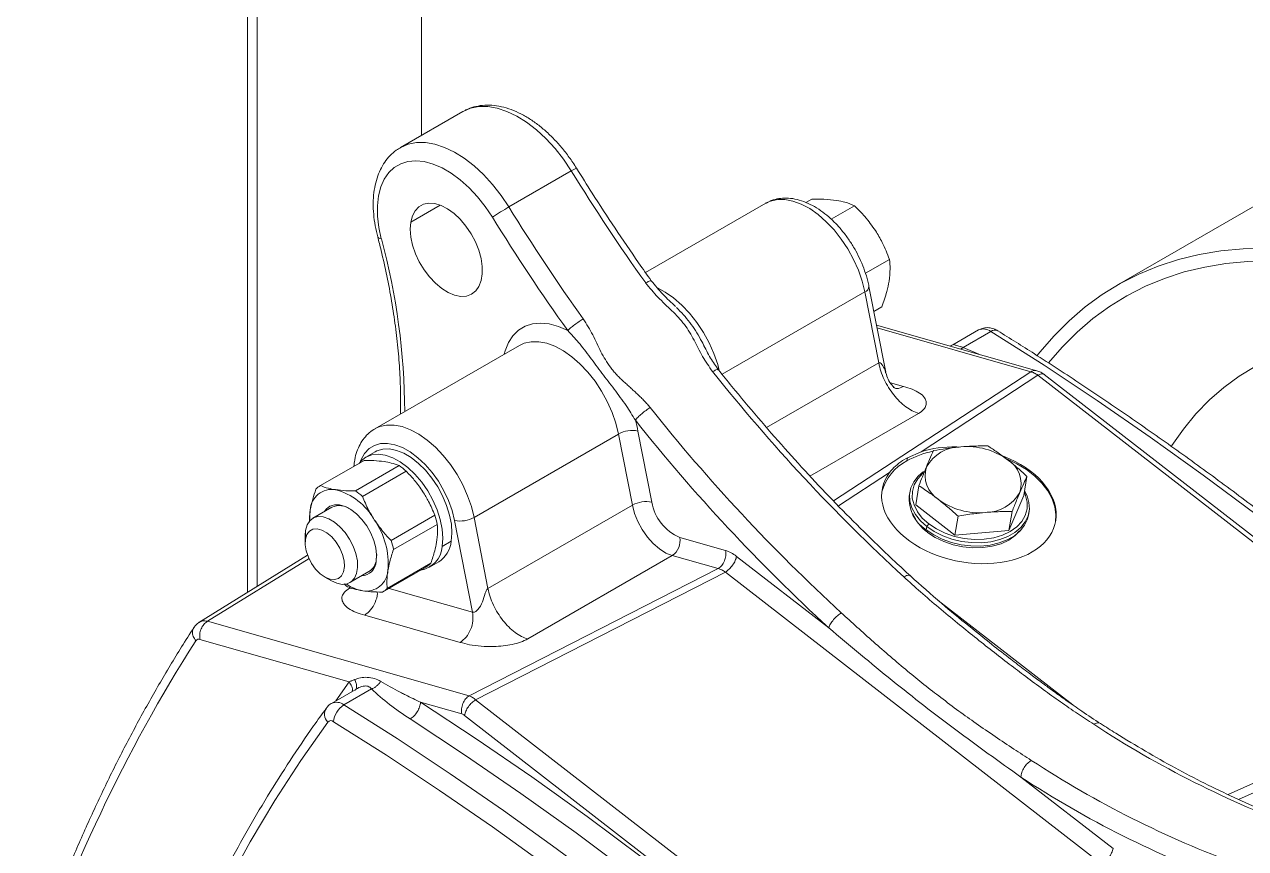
# Model space of a CAD drawing. Header units: millimetres. Extents: x 26816 to 90584, y 11074 to 56542.
# Drawn here: x 49499.7 to 49762.6, y 41009.6 to 41187.1 of the extents above; entities that cross this region are included whole.
import ezdxf

# ---------------------------------------------------------------- set-up
doc = ezdxf.new("R2010")
doc.units = ezdxf.units.MM
doc.layers.add('MAU_XANH', color=5, linetype='Continuous')
doc.layers.add('MAU_XANH_LUC', color=102, linetype='Continuous')

msp = doc.modelspace()

# ---------------------------------------------------------------- linework, layer by layer
at = {"layer": 'MAU_XANH', "linetype": 'Continuous', "lineweight": 0}
for p, q in [((49805.7, 41171.77), (49734.99, 41130.95)), ((49594.08, 41168.35), (49580.65, 41160.59)), ((49617.44, 41155.56), (49604.01, 41147.8)), ((49667.96, 41148.75), (49669.21, 41149.47)), ((49589.2, 41148.19), (49582.86, 41144.53)), ((49659.31, 41148.61), (49633.42, 41133.66)), ((49659.31, 41148.61), (49659.41, 41148.66)), ((49673.38, 41145.17), (49678.41, 41148.07)), ((49680.78, 41133.51), (49685.94, 41136.49)), ((49649.9, 41111.77), (49680.64, 41129.52)), ((49680.64, 41129.52), (49683.63, 41114.21)), ((49685.14, 41112.22), (49681.53, 41130.68)), ((49682.58, 41125.32), (49684.27, 41126.3)), ((49717.7, 41112.53), (49683.16, 41122.37)), ((49683.28, 41121.74), (49716.36, 41112.32)), ((49705.13, 41121.32), (49699.59, 41118.12)), ((49701.82, 41117.56), (49707.76, 41120.99)), ((49606.28, 41117.99), (49575.16, 41100.03)), ((49705.19, 41116.1), (49701.82, 41117.56)), ((49683.63, 41114.21), (49659.5, 41100.28)), ((49716.36, 41112.32), (49673.91, 41084.49)), ((49685.07, 41112.21), (49685.1, 41112.07)), ((49688.97, 41109.15), (49686.15, 41109.95)), ((49692.74, 41095.08), (49717.91, 41111.58)), ((49717.91, 41111.58), (49806.63, 41042.69)), ((49808.07, 41042.78), (49719.28, 41111.73)), ((49668.83, 41089.84), (49692.22, 41103.35)), ((49634.78, 41084.24), (49631.79, 41099.54)), ((49627.61, 41098.9), (49596.5, 41080.94)), ((49627.61, 41098.9), (49630.6, 41083.59)), ((49575.19, 41095.08), (49573.21, 41093.94)), ((49689.81, 41093.81), (49692.74, 41095.08)), ((49563.42, 41087.79), (49572.84, 41093.23)), ((49580.38, 41092.09), (49570.95, 41086.65)), ((49688.77, 41093.17), (49689.81, 41093.81)), ((49689.81, 41093.81), (49689.7, 41093.1)), ((49572.46, 41085.47), (49581.89, 41090.91)), ((49674.94, 41083.41), (49685.98, 41090.65)), ((49715.56, 41089.78), (49714.89, 41085.67)), ((49690.35, 41086.39), (49690.23, 41085.66)), ((49692.26, 41087.77), (49691.59, 41083.66)), ((49691.59, 41083.66), (49700.04, 41077.1)), ((49711.68, 41078.1), (49714.89, 41085.67)), ((49565.88, 41083.12), (49561.78, 41080.76)), ((49588.06, 41081.42), (49578.63, 41075.98)), ((49630.6, 41083.59), (49599.49, 41065.63)), ((49700.71, 41081.21), (49700.04, 41077.1)), ((49712.36, 41082.22), (49711.68, 41078.1)), ((49715.89, 41081.46), (49716.01, 41082.2)), ((49579.16, 41074.01), (49588.59, 41079.45)), ((49592.32, 41080.3), (49596.18, 41060.54)), ((49599.49, 41065.63), (49596.5, 41080.94)), ((49693.86, 41078.25), (49693.98, 41078.99)), ((49693.98, 41078.99), (49694.4, 41079.56)), ((49560.2, 41078.16), (49560.12, 41077.09)), ((49560.12, 41077.09), (49560.12, 41075.46)), ((49560.2, 41078.16), (49560.18, 41076.26)), ((49591.59, 41075.8), (49589.61, 41074.66)), ((49650.66, 41073.82), (49640.79, 41076.63)), ((49700.04, 41077.1), (49711.68, 41078.1)), ((49560.65, 41072.8), (49537.27, 41058.34)), ((49539.08, 41058.57), (49560.99, 41072.13)), ((49575.54, 41072.93), (49575.45, 41071.87)), ((49575.45, 41071.49), (49575.45, 41071.87)), ((49587.22, 41071.11), (49577.8, 41065.67)), ((49586.91, 41070.21), (49588.89, 41071.35)), ((49608.08, 41054.77), (49639.19, 41072.73)), ((49639.19, 41072.73), (49649.06, 41069.92)), ((49672.87, 41057.16), (49653.03, 41072.56)), ((49564.36, 41068.11), (49565.78, 41067.3)), ((49569.78, 41066.9), (49573.88, 41069.27)), ((49576.81, 41064.87), (49586.24, 41070.31)), ((49649.06, 41069.92), (49595.45, 41042.52)), ((49596.84, 41041.69), (49650.62, 41069.17)), ((49650.62, 41069.17), (49731.67, 41006.24)), ((49569.69, 41065.7), (49570.62, 41065.55)), ((49596.18, 41060.54), (49578.19, 41065.67)), ((49725.4, 41040.58), (49696.45, 41063.06)), ((49595.45, 41042.52), (49539.08, 41058.57)), ((49572.95, 41059.9), (49593.51, 41054.04)), ((49537.48, 41054.67), (49569.62, 41045.52)), ((49569.62, 41045.52), (49566.72, 41041.41)), ((49571.38, 41044.1), (49565.83, 41040.9)), ((49568.46, 41040.58), (49574.4, 41044.01)), ((49685.57, 40972.8), (49596.84, 41041.69)), ((49806.63, 41042.69), (49758.87, 41021.25)), ((49584.99, 41041.14), (49593.84, 41038.62)), ((49761.11, 41020.21), (49807.93, 41041.22)), ((49594.44, 41038.3), (49683.16, 40969.41)), ((49734.08, 41009.63), (49714.24, 41025.03))]:
    msp.add_line(p, q, dxfattribs=at)
at = {"layer": 'MAU_XANH', "linetype": 'Continuous', "lineweight": 0, "flags": 128}
for points in [[(49594.08, 41168.35), (49594.16, 41168.39), (49595.77, 41169.08), (49597.55, 41169.43), (49599.46, 41169.43), (49601.48, 41169.08), (49603.57, 41168.39), (49605.7, 41167.37), (49607.83, 41166.04), (49609.94, 41164.42), (49611.99, 41162.52), (49613.94, 41160.39), (49615.77, 41158.06), (49617.44, 41155.56)], [(49604.01, 41147.8), (49602.33, 41150.3), (49600.5, 41152.64), (49598.55, 41154.77), (49596.5, 41156.66), (49594.4, 41158.29), (49592.26, 41159.62), (49590.13, 41160.64), (49588.04, 41161.32), (49586.03, 41161.67), (49584.11, 41161.67), (49582.34, 41161.32), (49580.73, 41160.64), (49580.71, 41160.63)], [(49576.53, 41140.91), (49576, 41143.4), (49575.72, 41145.8), (49575.7, 41148.08), (49575.93, 41150.2), (49576.43, 41152.11), (49577.16, 41153.78), (49578.14, 41155.19), (49579.33, 41156.31), (49580.71, 41157.11), (49582.27, 41157.6), (49583.97, 41157.75), (49585.78, 41157.57), (49587.68, 41157.05), (49589.63, 41156.21), (49591.59, 41155.07), (49593.53, 41153.63), (49595.43, 41151.94), (49597.23, 41150), (49598.92, 41147.87), (49600.46, 41145.58)], [(49659.41, 41148.66), (49660.33, 41149.08), (49661.82, 41149.41), (49663.45, 41149.41), (49665.17, 41149.07), (49666.96, 41148.41), (49668.78, 41147.44), (49670.58, 41146.17), (49672.34, 41144.63), (49674.02, 41142.86), (49675.58, 41140.89), (49676.99, 41138.75), (49678.23, 41136.5), (49679.26, 41134.18), (49680.07, 41131.84), (49680.64, 41129.52)], [(49582.86, 41144.53), (49583.22, 41145.88), (49583.81, 41146.99), (49584.62, 41147.84), (49585.62, 41148.38), (49586.78, 41148.61), (49588.06, 41148.52), (49589.41, 41148.11), (49590.8, 41147.39), (49592.19, 41146.39), (49593.52, 41145.14), (49594.75, 41143.68), (49595.85, 41142.05), (49596.78, 41140.31), (49597.5, 41138.52), (49598, 41136.73), (49598.26, 41135), (49598.28, 41133.38), (49598.04, 41131.93), (49597.56, 41130.69), (49596.86, 41129.71), (49595.95, 41129.01), (49594.86, 41128.62), (49593.64, 41128.55), (49592.32, 41128.8), (49590.94, 41129.37), (49589.55, 41130.23), (49588.18, 41131.36), (49586.9, 41132.73), (49585.73, 41134.28), (49584.71, 41135.97), (49583.88, 41137.74), (49583.26, 41139.54), (49582.88, 41141.31), (49582.75, 41142.99), (49582.86, 41144.53)], [(49576.53, 41140.91), (49576.18, 41140.99), (49575.93, 41141.13), (49575.78, 41141.3), (49575.75, 41141.37)], [(49777.08, 41138.16), (49771.97, 41138.7), (49766.96, 41138.91), (49762.07, 41138.79), (49757.29, 41138.35), (49752.65, 41137.58), (49748.15, 41136.49), (49743.81, 41135.08), (49739.62, 41133.35), (49735.6, 41131.3), (49731.76, 41128.94), (49728.11, 41126.27), (49724.65, 41123.31), (49721.39, 41120.05), (49718.33, 41116.5), (49717.78, 41115.8)], [(49777.83, 41135.43), (49772.81, 41135.96), (49767.9, 41136.17), (49763.09, 41136.06), (49758.4, 41135.62), (49753.84, 41134.87), (49749.42, 41133.8), (49745.15, 41132.41), (49741.04, 41130.71), (49737.09, 41128.69), (49733.32, 41126.38), (49729.73, 41123.76), (49726.33, 41120.85), (49723.13, 41117.64), (49720.17, 41114.21)], [(49649.31, 41112.59), (49648.96, 41113.88), (49648.15, 41116.22), (49647.11, 41118.54), (49645.88, 41120.79), (49644.47, 41122.93), (49642.9, 41124.9), (49641.23, 41126.67), (49639.47, 41128.21), (49637.66, 41129.48), (49636.01, 41130.38)], [(49616.66, 41121.18), (49614.66, 41122.06), (49612.7, 41122.61), (49610.83, 41122.8), (49609.08, 41122.63), (49607.49, 41122.12), (49606.08, 41121.26), (49604.88, 41120.08), (49603.91, 41118.59), (49603.19, 41116.82), (49602.99, 41116.09)], [(49707.76, 41120.99), (49719.23, 41113.72), (49730.69, 41106.14), (49742.11, 41098.25), (49753.51, 41090.05), (49764.87, 41081.56), (49776.19, 41072.77), (49787.46, 41063.7), (49798.67, 41054.34), (49809.81, 41044.7), (49820.88, 41034.79), (49825.61, 41030.46)], [(49606.28, 41117.99), (49607.3, 41118.46), (49608.79, 41118.79), (49610.42, 41118.79), (49612.14, 41118.46), (49613.93, 41117.8), (49615.74, 41116.82), (49617.55, 41115.55), (49619.31, 41114.02), (49620.98, 41112.24), (49622.55, 41110.27), (49623.96, 41108.14), (49625.19, 41105.89), (49626.23, 41103.57), (49627.04, 41101.22), (49627.61, 41098.9)], [(49812.24, 41115.69), (49807.41, 41117.09), (49802.65, 41118.17), (49797.97, 41118.93), (49793.38, 41119.37), (49788.89, 41119.48), (49784.51, 41119.28), (49780.26, 41118.75), (49776.14, 41117.9), (49772.17, 41116.73), (49768.36, 41115.25), (49764.7, 41113.45), (49761.23, 41111.35), (49757.94, 41108.94), (49754.83, 41106.24), (49751.93, 41103.25), (49749.24, 41099.97), (49746.75, 41096.43), (49746.66, 41096.28)], [(49596.5, 41080.94), (49595.93, 41083.26), (49595.12, 41085.61), (49594.08, 41087.93), (49592.85, 41090.18), (49591.43, 41092.31), (49589.87, 41094.28), (49588.19, 41096.06), (49586.44, 41097.59), (49584.63, 41098.86), (49582.81, 41099.83), (49581.03, 41100.5), (49579.3, 41100.83), (49577.68, 41100.83), (49576.19, 41100.5), (49575.21, 41100.06)], [(49571.91, 41092.7), (49572.19, 41093.44), (49572.93, 41094.74), (49573.89, 41095.76), (49575.05, 41096.46), (49576.38, 41096.84), (49577.85, 41096.89), (49579.43, 41096.6), (49581.07, 41095.97), (49582.73, 41095.04), (49584.38, 41093.81), (49585.97, 41092.33), (49587.46, 41090.61), (49588.82, 41088.72), (49590.01, 41086.69), (49591.01, 41084.58), (49591.79, 41082.43), (49592.32, 41080.3)], [(49589.61, 41074.66), (49589.75, 41076.45), (49589.62, 41078.41), (49589.21, 41080.46), (49588.55, 41082.56), (49587.65, 41084.65), (49586.53, 41086.67), (49585.23, 41088.55), (49583.78, 41090.25), (49582.23, 41091.72), (49580.62, 41092.92), (49578.99, 41093.81), (49577.39, 41094.37), (49575.87, 41094.58), (49574.46, 41094.44), (49573.22, 41093.94), (49572.17, 41093.11), (49571.73, 41092.59)], [(49591.59, 41075.8), (49591.73, 41077.55), (49591.61, 41079.46), (49591.23, 41081.46), (49590.6, 41083.52), (49589.74, 41085.56), (49588.67, 41087.54), (49587.43, 41089.41), (49586.04, 41091.1), (49584.54, 41092.59), (49582.97, 41093.82), (49581.38, 41094.76), (49579.8, 41095.39), (49578.29, 41095.7), (49576.88, 41095.66), (49575.6, 41095.29), (49575.19, 41095.08)], [(49721.72, 41079.98), (49721.79, 41081.48), (49721.55, 41083.23), (49720.96, 41084.98), (49720.03, 41086.69), (49718.78, 41088.33), (49717.24, 41089.86), (49715.44, 41091.26), (49713.4, 41092.51), (49711.23, 41093.55)], [(49693.98, 41078.99), (49692.62, 41080.22), (49691.54, 41081.56), (49690.78, 41082.98), (49690.36, 41084.43), (49690.29, 41085.88), (49690.56, 41087.28), (49691.19, 41088.6), (49692.14, 41089.81), (49693.31, 41090.81)], [(49694.4, 41079.56), (49693.02, 41080.81), (49691.95, 41082.18), (49691.23, 41083.63), (49690.87, 41085.1), (49690.88, 41086.56), (49691.27, 41087.97), (49692.03, 41089.27), (49693.12, 41090.44), (49693.26, 41090.55)], [(49715.05, 41086.66), (49715.57, 41085.61), (49715.99, 41084.16), (49716.07, 41082.71), (49715.79, 41081.31), (49715.16, 41079.99), (49714.21, 41078.78), (49712.96, 41077.72), (49711.44, 41076.85), (49709.7, 41076.17), (49707.78, 41075.72), (49705.73, 41075.5), (49703.61, 41075.53), (49701.49, 41075.79), (49699.4, 41076.28), (49697.42, 41076.99), (49695.6, 41077.9), (49693.98, 41078.99)], [(49714.99, 41086.3), (49715.25, 41085.7), (49715.61, 41084.22), (49715.59, 41082.76), (49715.2, 41081.36), (49714.44, 41080.05), (49713.35, 41078.89), (49711.95, 41077.9), (49710.28, 41077.12), (49708.4, 41076.56), (49706.36, 41076.25), (49704.23, 41076.2), (49702.06, 41076.41), (49699.94, 41076.86), (49697.91, 41077.55), (49696.04, 41078.46), (49694.4, 41079.56)], [(49575.45, 41071.49), (49575.53, 41072.87), (49575.35, 41074.39), (49574.93, 41075.99), (49574.26, 41077.58), (49573.4, 41079.11), (49572.37, 41080.5), (49571.21, 41081.7), (49569.99, 41082.65), (49568.75, 41083.31), (49567.54, 41083.65), (49566.43, 41083.66), (49565.46, 41083.34), (49564.66, 41082.7), (49564.32, 41082.22)], [(49565.78, 41067.3), (49566.95, 41066.76), (49568.11, 41066.53), (49569.16, 41066.64), (49570.06, 41067.09), (49570.75, 41067.85), (49571.22, 41068.89), (49571.42, 41070.16), (49571.37, 41071.6), (49571.05, 41073.15), (49570.49, 41074.73), (49569.7, 41076.27), (49568.74, 41077.69), (49567.63, 41078.93), (49566.44, 41079.94), (49565.21, 41080.65), (49564.02, 41081.05), (49562.9, 41081.11), (49561.92, 41080.83), (49561.12, 41080.23), (49560.54, 41079.32), (49560.2, 41078.16), (49560.2, 41078.16)], [(49561.24, 41082.53), (49561.12, 41081.32), (49561.14, 41080.18)], [(49630.6, 41083.59), (49631.07, 41081.82), (49631.79, 41080.03), (49632.72, 41078.31), (49633.84, 41076.72), (49635.09, 41075.32), (49636.44, 41074.16), (49637.82, 41073.28), (49639.19, 41072.73)], [(49715.89, 41081.46), (49715.67, 41080.57), (49715.04, 41079.25), (49714.09, 41078.04), (49712.84, 41076.99), (49711.32, 41076.11), (49709.58, 41075.44), (49707.66, 41074.99), (49705.61, 41074.77), (49703.49, 41074.79), (49701.37, 41075.05), (49699.28, 41075.55), (49697.3, 41076.26), (49695.48, 41077.17), (49693.86, 41078.25)], [(49560.18, 41076.26), (49560.49, 41077.25), (49561.05, 41077.98), (49561.81, 41078.4), (49562.73, 41078.48), (49563.76, 41078.21), (49564.82, 41077.62), (49565.86, 41076.74), (49566.8, 41075.62), (49567.59, 41074.34), (49568.17, 41072.98), (49568.52, 41071.62), (49568.6, 41070.34), (49568.42, 41069.24), (49567.99, 41068.37), (49567.32, 41067.79), (49566.47, 41067.54), (49565.49, 41067.64), (49564.44, 41068.07), (49563.38, 41068.81), (49562.39, 41069.82), (49561.52, 41071.03), (49560.82, 41072.36), (49560.35, 41073.73), (49560.14, 41075.06), (49560.18, 41076.26)], [(49694.11, 41077.73), (49695.76, 41076.64), (49697.62, 41075.73), (49699.64, 41075.04), (49701.77, 41074.58), (49703.92, 41074.38), (49706.05, 41074.43), (49708.09, 41074.74), (49709.97, 41075.29), (49711.63, 41076.07), (49713.03, 41077.06), (49713.96, 41078.02)], [(49692.58, 40944.2), (49681.58, 40954.38), (49670.51, 40964.29), (49659.37, 40973.92), (49648.16, 40983.28), (49636.89, 40992.36), (49625.57, 41001.15), (49614.21, 41009.64), (49602.81, 41017.83), (49591.39, 41025.72), (49579.93, 41033.31), (49568.46, 41040.58)], [(49691.3, 40958.59), (49679.73, 40969.01), (49668.08, 40979.12), (49656.36, 40988.93), (49644.58, 40998.44), (49632.75, 41007.63), (49620.86, 41016.5), (49608.93, 41025.05), (49596.98, 41033.26), (49584.99, 41041.14)], [(49515.47, 40929.52), (49518.62, 40940.65), (49522.05, 40951.52), (49525.76, 40962.13), (49529.73, 40972.48), (49533.98, 40982.55), (49538.5, 40992.34), (49543.28, 41001.85), (49548.32, 41011.06), (49553.62, 41019.97), (49559.18, 41028.58), (49564.99, 41036.88)], [(49566.26, 41036.95), (49577.68, 41029.71), (49589.08, 41022.16), (49600.46, 41014.31), (49611.81, 41006.15), (49623.12, 40997.7), (49634.38, 40988.95), (49645.6, 40979.91), (49656.76, 40970.6), (49667.85, 40961), (49678.87, 40951.14), (49689.82, 40941.01)], [(49582.75, 41037.54), (49594.68, 41029.7), (49606.59, 41021.52), (49618.46, 41013.01), (49630.29, 41004.18), (49642.07, 40995.03), (49653.8, 40985.57), (49665.47, 40975.8), (49677.06, 40965.73), (49688.58, 40955.36)]]:
    msp.add_lwpolyline(points, dxfattribs=at)
at = {"layer": 'MAU_XANH', "linetype": 'Continuous', "lineweight": 0}
for centre, radius, start, end in [((49620.57, 41150.82), 5.68, 110.6148, 123.448), ((49995.86, 41389.38), 444.83, 211.7115, 215.4417), ((49631.93, 41099.41), 55.87, 119.9888, 124.2784), ((49982.42, 41381.62), 444.83, 211.7115, 215.4417), ((49983.25, 41382.1), 449.96, 211.7115, 215.4417), ((49436.5, 41103.01), 145.08, 0.2853, 15.1437), ((49680.21, 41130.77), 1.33, 289.2349, 355.7604), ((49706.17, 41118.92), 2.61, 52.4596, 113.4417), ((49708.63, 41119.83), 1.45, 64.2654, 126.9394), ((49952.18, 41354.48), 388.89, 218.5081, 227.4146), ((49938.74, 41346.72), 388.89, 218.5081, 227.4146), ((49630.57, 41093.56), 6.11, 78.4786, 118.977), ((49939.06, 41346.79), 393.38, 218.5081, 227.4146), ((49603.32, 41093.96), 29.01, 11.0991, 15.8086), ((49699.1, 41076.35), 19.21, 101.4036, 119.2935), ((49701.29, 41087.64), 8.5, 89.7131, 150.2815), ((49702.68, 41081.45), 14.75, 53.8607, 95.2427), ((49571.48, 41079.07), 15.77, 48.6908, 55.6519), ((49694.52, 41083.68), 10.59, 117.0783, 165.0005), ((49699.7, 41089.98), 6.08, 162.1178, 238.6433), ((49708.22, 41088.17), 6.08, 342.1178, 58.6433), ((49565.91, 41082.31), 4.68, 80.662, 177.3072), ((49565.76, 41083.89), 4.55, 121.008, 136.9612), ((49563.13, 41073.73), 13.65, 29.3618, 74.9809), ((49562.05, 41073.63), 15.77, 48.6908, 55.6519), ((49706.62, 41090.51), 8.5, 269.7131, 330.2815), ((49633.56, 41078.25), 6.11, 78.4786, 118.977), ((49644.77, 41085.96), 10.14, 189.7751, 246.8952), ((49698.16, 41084.96), 7.97, 174.9855, 237.3408), ((49705.23, 41096.7), 14.75, 233.8607, 275.2427), ((49567.54, 41079.52), 3.97, 53.9308, 114.7463), ((49569.95, 41075.49), 19.05, 12.0026, 18.1393), ((49699.71, 41085.36), 9.46, 202.2377, 233.7381), ((49561.62, 41070.98), 16.4, 354.9652, 35.1767), ((49593.54, 41086.28), 6.11, 258.4786, 298.977), ((49560.53, 41070.05), 19.05, 12.0026, 18.1393), ((49585.63, 41076.37), 5.98, 303.0063, 354.5837), ((49637.02, 41075.9), 3.84, 304.4376, 10.9372), ((49584.18, 41074.98), 5.44, 278.7383, 356.6678), ((49572.14, 41071.67), 3.31, 273.0141, 356.7752), ((49571.98, 41072.2), 3.49, 303.0003, 354.5897), ((49583.89, 41074.21), 4.55, 301.008, 316.9612), ((49573.29, 41069.76), 4.68, 260.662, 357.3072), ((49577.81, 41078.53), 15.14, 231.7552, 235.7251), ((49574.22, 41074.24), 9.25, 235.7293, 259.4554), ((49574.47, 41068.77), 4.55, 301.008, 316.9612), ((49823.26, 40872.02), 339.77, 147.5383, 161.8417), ((49566.73, 41038.57), 2.42, 147.2064, 224.2077), ((49566.89, 41038.68), 2.46, 50.414, 115.5), ((49571.01, 41036.55), 4.76, 122.3416, 175.2088), ((49565.66, 41036.27), 0.905, 48.4538, 137.6181), ((49851.14, 41221.8), 221.52, 236.8236, 249.7941), ((49837.7, 41214.04), 221.52, 236.8236, 249.7941), ((49836.86, 41212.58), 224.08, 236.8236, 249.7941)]:
    msp.add_arc(centre, radius, start, end, dxfattribs=at)
for centre, major_axis, ratio, start_param, end_param in [((49703.06, 41083.56), (18.66, -3.59), 0.64657, 2.832795, 7.570994), ((49703.06, 41083.56), (18.66, -3.59), 0.64657, 1.834732, 2.275254), ((49652.05, 41066.69), (-4.02, 6.92), 0.578386, 5.322447, 5.742692), ((49594.19, 41036.84), (-1.01, 1.73), 0.578386, 5.322447, 5.742692)]:
    msp.add_ellipse(centre, major_axis=major_axis, ratio=ratio, start_param=start_param, end_param=end_param, dxfattribs=at)
for points, knots in [([(49618.57, 41156.14), (49618.31, 41156.55), (49617.56, 41157.73), (49616.2, 41159.6), (49614.47, 41161.67), (49612.62, 41163.55), (49610.68, 41165.23), (49608.67, 41166.69), (49606.6, 41167.89), (49604.5, 41168.82), (49602.39, 41169.45), (49600.32, 41169.75), (49598.32, 41169.74), (49596.45, 41169.38), (49595.05, 41168.91), (49594.35, 41168.47), (49594.16, 41168.35)], [0, 0, 0, 0, 0.041407, 0.119191, 0.197134, 0.275295, 0.353756, 0.43258, 0.511781, 0.591268, 0.670618, 0.749175, 0.826149, 0.900972, 0.973657, 1, 1, 1, 1]), ([(49580.74, 41160.6), (49580.41, 41160.42), (49579.56, 41159.94), (49578.39, 41158.88), (49577.23, 41157.48), (49576.29, 41155.85), (49575.57, 41154.02), (49575.07, 41151.99), (49574.8, 41149.8), (49574.77, 41147.46), (49574.99, 41145.01), (49575.35, 41142.97), (49575.66, 41141.75), (49575.75, 41141.37)], [0, 0, 0, 0, 0.060295, 0.153821, 0.247587, 0.34286, 0.440458, 0.540557, 0.642711, 0.746133, 0.850075, 0.953948, 1, 1, 1, 1]), ([(49634.66, 41131.9), (49633.75, 41133.18), (49631.11, 41136.92), (49626.85, 41143.19), (49622.4, 41150), (49619.69, 41154.35), (49618.57, 41156.14)], [0, 0, 0, 0, 0.163041, 0.473198, 0.783374, 1, 1, 1, 1]), ([(49681.53, 41130.68), (49681.45, 41131.07), (49681.21, 41132.19), (49680.64, 41134.06), (49679.77, 41136.25), (49678.71, 41138.38), (49677.47, 41140.42), (49676.07, 41142.34), (49674.54, 41144.11), (49672.9, 41145.68), (49671.16, 41147.05), (49669.35, 41148.17), (49667.48, 41149.02), (49665.6, 41149.56), (49663.81, 41149.76), (49662.1, 41149.64), (49660.64, 41149.29), (49659.8, 41148.84), (49659.46, 41148.65)], [0, 0, 0, 0, 0.035661, 0.102062, 0.168233, 0.234256, 0.300244, 0.366316, 0.432574, 0.499157, 0.56619, 0.633746, 0.701753, 0.769632, 0.836391, 0.89437, 0.956464, 1, 1, 1, 1]), ([(49674.57, 41149.21), (49673.69, 41149.31), (49672.05, 41149.5), (49670.11, 41149.48), (49669.21, 41149.47)], [0, 0, 0, 0, 0.535251, 1, 1, 1, 1]), ([(49678.41, 41148.07), (49677.78, 41148.35), (49676.69, 41148.82), (49675.19, 41149.1), (49674.57, 41149.21)], [0, 0, 0, 0, 0.581952, 1, 1, 1, 1]), ([(49682.93, 41142.72), (49682.2, 41143.74), (49680.84, 41145.66), (49679.18, 41147.31), (49678.41, 41148.07)], [0, 0, 0, 0, 0.5352511, 1, 1, 1, 1]), ([(49685.94, 41136.49), (49685.46, 41137.74), (49684.65, 41139.88), (49683.44, 41141.88), (49682.93, 41142.72)], [0, 0, 0, 0, 0.581952, 1, 1, 1, 1]), ([(49575.75, 41141.37), (49576, 41140.4), (49576.72, 41137.57), (49577.76, 41132.93), (49578.79, 41127.48), (49579.6, 41122.1), (49580.2, 41116.81), (49580.56, 41111.64), (49580.72, 41107.08), (49580.67, 41104.32), (49580.64, 41103.19)], [0, 0, 0, 0, 0.07287, 0.211599, 0.35029, 0.48893, 0.627518, 0.766054, 0.904541, 1, 1, 1, 1]), ([(49685.86, 41131.83), (49685.97, 41132.73), (49686.17, 41134.41), (49686.01, 41135.83), (49685.94, 41136.49)], [0, 0, 0, 0, 0.535251, 1, 1, 1, 1]), ([(49634.62, 41131.87), (49634.62, 41131.89), (49634.61, 41131.98), (49634.22, 41131.85), (49633.71, 41131.57), (49633.45, 41131.44)], [0, 0, 0, 0, 0.172589, 0.586295, 1, 1, 1, 1]), ([(49633.45, 41131.44), (49634.31, 41130.39), (49636.04, 41128.26), (49639.1, 41125.54), (49641.92, 41122.56), (49643.95, 41119.12), (49645.58, 41115.61), (49647.11, 41113.42), (49647.86, 41112.34)], [0, 0, 0, 0, 0.165289, 0.335276, 0.499821, 0.66431, 0.834658, 1, 1, 1, 1]), ([(49639.9, 41126.37), (49638.98, 41127.22), (49637.11, 41128.95), (49635.48, 41130.9), (49634.66, 41131.9)], [0, 0, 0, 0, 0.4922228, 1, 1, 1, 1]), ([(49684.27, 41126.3), (49684.68, 41127.41), (49685.37, 41129.33), (49685.72, 41131.09), (49685.86, 41131.83)], [0, 0, 0, 0, 0.581952, 1, 1, 1, 1]), ([(49646.16, 41117.57), (49645.87, 41118.15), (49644.95, 41120.03), (49643.06, 41123.03), (49641.09, 41125.12), (49640.1, 41126.17)], [0, 0, 0, 0, 0.180112, 0.59005, 1, 1, 1, 1]), ([(49634.42, 41104.59), (49634.22, 41104.83), (49633.82, 41105.32), (49633.16, 41106.04), (49632.48, 41106.73), (49631.79, 41107.4), (49631.08, 41108.05), (49630.34, 41108.73), (49629.56, 41109.43), (49628.77, 41110.15), (49627.98, 41110.89), (49627.23, 41111.65), (49626.52, 41112.45), (49625.25, 41114.03), (49623.73, 41116.66), (49622.16, 41120.25), (49620.73, 41122.55), (49620.02, 41123.68)], [0, 0, 0, 0, 0.0393743, 0.0793072, 0.1197783, 0.1585745, 0.1975523, 0.2379469, 0.2812066, 0.3253652, 0.368921, 0.4134382, 0.4559657, 0.500034, 0.664285, 0.8347476, 1, 1, 1, 1]), ([(49616.66, 41121.18), (49617.46, 41120.34), (49619.17, 41118.53), (49621.48, 41115.43), (49624.01, 41112.02), (49626.68, 41108.55), (49629.2, 41105.23), (49630.59, 41102.93), (49631.23, 41101.86)], [0, 0, 0, 0, 0.150164, 0.324331, 0.500252, 0.676034, 0.8501, 1, 1, 1, 1]), ([(49709.27, 41121.14), (49708.98, 41121.29), (49708.37, 41121.62), (49707.32, 41121.84), (49706.19, 41121.8), (49705.5, 41121.48), (49705.14, 41121.32)], [0, 0, 0, 0, 0.216147, 0.460154, 0.725117, 1, 1, 1, 1]), ([(49827.53, 41030.21), (49824.45, 41033.04), (49818.09, 41038.88), (49808.37, 41047.46), (49798.39, 41056.03), (49788.37, 41064.37), (49778.29, 41072.49), (49768.18, 41080.37), (49758.03, 41088.03), (49747.84, 41095.44), (49737.63, 41102.61), (49727.39, 41109.54), (49717.94, 41115.72), (49711.89, 41119.5), (49709.26, 41121.14)], [0, 0, 0, 0, 0.080162, 0.165581, 0.251002, 0.336426, 0.421851, 0.507279, 0.59271, 0.678142, 0.763577, 0.849014, 0.934454, 1, 1, 1, 1]), ([(49649.13, 41112.71), (49648.54, 41113.55), (49647.31, 41115.3), (49646.33, 41117.27), (49645.82, 41118.3)], [0, 0, 0, 0, 0.475639, 1, 1, 1, 1]), ([(49699.59, 41118.12), (49699.44, 41118.05), (49699.15, 41117.92), (49699.14, 41117.88), (49699.14, 41117.86)], [0, 0, 0, 0, 0.521017, 1, 1, 1, 1]), ([(49701.82, 41117.56), (49701.6, 41117.62), (49701.18, 41117.74), (49700.65, 41117.89), (49700.22, 41118.02), (49699.82, 41118.13), (49699.65, 41118.21), (49699.6, 41118.12), (49699.6, 41118.12)], [0, 0, 0, 0, 0.171224, 0.325644, 0.479416, 0.651047, 0.988818, 1, 1, 1, 1]), ([(49701.82, 41117.56), (49701.7, 41117.46), (49701.51, 41117.29), (49701.34, 41117.23), (49701.28, 41117.21)], [0, 0, 0, 0, 0.636466, 1, 1, 1, 1]), ([(49649.09, 41112.68), (49649.08, 41112.72), (49649.05, 41112.83), (49648.63, 41112.74), (49648.12, 41112.48), (49647.86, 41112.34)], [0, 0, 0, 0, 0.163247, 0.581623, 1, 1, 1, 1]), ([(49690.45, 41068.35), (49689.37, 41069.34), (49686.26, 41072.21), (49681.14, 41077.13), (49675.14, 41083.15), (49669.21, 41089.38), (49663.38, 41095.79), (49657.63, 41102.38), (49652.9, 41108.04), (49650.09, 41111.53), (49649.13, 41112.72)], [0, 0, 0, 0, 0.074638, 0.216603, 0.358584, 0.500578, 0.642584, 0.784601, 0.926629, 1, 1, 1, 1]), ([(49683.63, 41114.21), (49683.66, 41114.22), (49683.72, 41114.25), (49683.83, 41114.26), (49684.05, 41114.18), (49684.48, 41113.68), (49684.95, 41112.87), (49685.03, 41112.4), (49685.07, 41112.21)], [0, 0, 0, 0, 0.024607, 0.050781, 0.112053, 0.270161, 0.711303, 1, 1, 1, 1]), ([(49717.68, 41112.48), (49717.53, 41112.53), (49717.11, 41112.67), (49716.65, 41112.46), (49716.36, 41112.32)], [0, 0, 0, 0, 0.370619, 1, 1, 1, 1]), ([(49719.31, 41111.7), (49719.05, 41111.88), (49718.54, 41112.24), (49717.98, 41112.44), (49717.7, 41112.53)], [0, 0, 0, 0, 0.487313, 1, 1, 1, 1]), ([(49687.05, 41108.77), (49687.06, 41108.77), (49687.09, 41108.8), (49686.86, 41109.02), (49686.35, 41109.59), (49685.62, 41110.59), (49685.31, 41111.62), (49685.16, 41112.1)], [0, 0, 0, 0, 0.094079, 0.251335, 0.406898, 0.721748, 1, 1, 1, 1]), ([(49719.3, 41111.68), (49719.28, 41111.7), (49719.16, 41111.88), (49718.68, 41111.9), (49718.17, 41111.69), (49717.91, 41111.58)], [0, 0, 0, 0, 0.065758, 0.532879, 1, 1, 1, 1]), ([(49686.76, 41108.89), (49687.02, 41108.8), (49687.72, 41108.57), (49688.49, 41108.92), (49688.97, 41109.15)], [0, 0, 0, 0, 0.3741188, 1, 1, 1, 1]), ([(49692.22, 41103.35), (49692.63, 41103.62), (49693.43, 41104.17), (49693.89, 41105.05), (49693.91, 41105.91), (49693.49, 41106.83), (49692.51, 41107.76), (49690.93, 41108.57), (49689.61, 41108.96), (49688.97, 41109.15)], [0, 0, 0, 0, 0.114031, 0.225856, 0.344293, 0.471189, 0.649964, 0.830424, 1, 1, 1, 1]), ([(49575.24, 41100.04), (49575.13, 41099.99), (49574.54, 41099.71), (49573.63, 41098.93), (49572.56, 41097.74), (49571.72, 41096.32), (49571.1, 41094.7), (49570.73, 41093.24), (49570.67, 41092.28), (49570.65, 41091.97)], [0, 0, 0, 0, 0.039412, 0.20938, 0.378595, 0.550194, 0.726847, 0.909684, 1, 1, 1, 1]), ([(49695.46, 41095.34), (49695.17, 41094.71), (49694.66, 41093.62), (49694.13, 41092.38), (49693.91, 41091.85)], [0, 0, 0, 0, 0.576931, 1, 1, 1, 1]), ([(49701.33, 41096.14), (49700.28, 41096.03), (49698.32, 41095.83), (49696.36, 41095.49), (49695.46, 41095.34)], [0, 0, 0, 0, 0.540768, 1, 1, 1, 1]), ([(49707.11, 41096.34), (49706.01, 41096.34), (49704.1, 41096.34), (49702.16, 41096.2), (49701.33, 41096.14)], [0, 0, 0, 0, 0.576931, 1, 1, 1, 1]), ([(49711.38, 41093.36), (49710.62, 41093.94), (49709.2, 41095), (49707.77, 41095.92), (49707.11, 41096.34)], [0, 0, 0, 0, 0.540768, 1, 1, 1, 1]), ([(49577.13, 41092.96), (49576.41, 41093.05), (49575.08, 41093.21), (49573.55, 41093.23), (49572.84, 41093.23)], [0, 0, 0, 0, 0.543858, 1, 1, 1, 1]), ([(49580.38, 41092.09), (49579.83, 41092.29), (49578.88, 41092.65), (49577.65, 41092.87), (49577.13, 41092.96)], [0, 0, 0, 0, 0.574193, 1, 1, 1, 1]), ([(49693.91, 41091.85), (49693.62, 41091.15), (49693.08, 41089.85), (49692.52, 41088.43), (49692.26, 41087.77)], [0, 0, 0, 0, 0.540768, 1, 1, 1, 1]), ([(49715.56, 41089.78), (49714.76, 41090.51), (49713.39, 41091.76), (49711.98, 41092.89), (49711.38, 41093.36)], [0, 0, 0, 0, 0.576931, 1, 1, 1, 1]), ([(49585.49, 41086.47), (49584.9, 41087.32), (49583.8, 41088.89), (49582.49, 41090.28), (49581.89, 41090.91)], [0, 0, 0, 0, 0.5438579, 1, 1, 1, 1]), ([(49714.01, 41086.3), (49714.29, 41086.96), (49714.82, 41088.2), (49715.33, 41089.28), (49715.56, 41089.78)], [0, 0, 0, 0, 0.540768, 1, 1, 1, 1]), ([(49561.24, 41082.53), (49561.39, 41083.31), (49561.68, 41084.75), (49562.2, 41086.29), (49562.44, 41087)], [0, 0, 0, 0, 0.543858, 1, 1, 1, 1]), ([(49563.42, 41087.79), (49563.97, 41087.59), (49564.92, 41087.23), (49566.14, 41087.01), (49566.67, 41086.92)], [0, 0, 0, 0, 0.574193, 1, 1, 1, 1]), ([(49566.67, 41086.92), (49567.39, 41086.83), (49568.71, 41086.67), (49570.25, 41086.65), (49570.95, 41086.65)], [0, 0, 0, 0, 0.543858, 1, 1, 1, 1]), ([(49588.06, 41081.42), (49587.64, 41082.42), (49586.91, 41084.15), (49585.92, 41085.78), (49585.49, 41086.47)], [0, 0, 0, 0, 0.574193, 1, 1, 1, 1]), ([(49692.26, 41087.77), (49693.09, 41087.24), (49694.52, 41086.31), (49695.93, 41085.24), (49696.53, 41084.79)], [0, 0, 0, 0, 0.576931, 1, 1, 1, 1]), ([(49712.36, 41082.22), (49712.68, 41083.04), (49713.24, 41084.46), (49713.78, 41085.75), (49714.01, 41086.3)], [0, 0, 0, 0, 0.576931, 1, 1, 1, 1]), ([(49572.46, 41085.47), (49572.88, 41084.48), (49573.61, 41082.74), (49574.6, 41081.12), (49575.03, 41080.43)], [0, 0, 0, 0, 0.574193, 1, 1, 1, 1]), ([(49696.53, 41084.79), (49697.29, 41084.18), (49698.7, 41083.05), (49700.08, 41081.79), (49700.71, 41081.21)], [0, 0, 0, 0, 0.540768, 1, 1, 1, 1]), ([(49561.05, 41079.95), (49561.04, 41080.23), (49561.01, 41081.02), (49561.15, 41081.93), (49561.24, 41082.53)], [0, 0, 0, 0, 0.346065, 1, 1, 1, 1]), ([(49700.71, 41081.21), (49701.84, 41081.4), (49703.8, 41081.74), (49705.76, 41081.93), (49706.58, 41082.01)], [0, 0, 0, 0, 0.576931, 1, 1, 1, 1]), ([(49706.58, 41082.01), (49707.63, 41082.09), (49709.57, 41082.22), (49711.48, 41082.22), (49712.36, 41082.22)], [0, 0, 0, 0, 0.540768, 1, 1, 1, 1]), ([(49575.03, 41080.43), (49575.62, 41079.57), (49576.72, 41078), (49578.03, 41076.62), (49578.63, 41075.98)], [0, 0, 0, 0, 0.543858, 1, 1, 1, 1]), ([(49588.42, 41075.58), (49588.52, 41076.33), (49588.69, 41077.71), (49588.62, 41078.91), (49588.59, 41079.45)], [0, 0, 0, 0, 0.543858, 1, 1, 1, 1]), ([(49579.16, 41074.01), (49578.86, 41073.13), (49578.35, 41071.58), (49578.08, 41070.15), (49577.96, 41069.54)], [0, 0, 0, 0, 0.5741931, 1, 1, 1, 1]), ([(49587.22, 41071.11), (49587.52, 41071.99), (49588.03, 41073.54), (49588.31, 41074.97), (49588.42, 41075.58)], [0, 0, 0, 0, 0.574193, 1, 1, 1, 1]), ([(49577.96, 41069.54), (49577.86, 41068.79), (49577.69, 41067.42), (49577.76, 41066.21), (49577.8, 41065.67)], [0, 0, 0, 0, 0.543858, 1, 1, 1, 1]), ([(49649.06, 41069.92), (49649.32, 41069.84), (49649.84, 41069.69), (49650.36, 41069.34), (49650.62, 41069.17)], [0, 0, 0, 0, 0.500197, 1, 1, 1, 1]), ([(49690.41, 41068.32), (49690.39, 41068.36), (49690.29, 41068.53), (49689.81, 41068.52), (49689.28, 41068.27), (49689.02, 41068.15)], [0, 0, 0, 0, 0.113162, 0.556581, 1, 1, 1, 1]), ([(49689.02, 41068.15), (49690.22, 41067.06), (49692.71, 41064.81), (49696.58, 41061.5), (49700.46, 41058.28), (49704.31, 41055.17), (49708.03, 41052.23), (49711.7, 41049.38), (49715.36, 41046.61), (49719.03, 41043.9), (49722.74, 41041.23), (49726.35, 41038.72), (49728.76, 41037.15), (49729.92, 41036.39)], [0, 0, 0, 0, 0.089838, 0.186425, 0.284268, 0.373531, 0.467072, 0.556018, 0.642782, 0.73502, 0.825869, 0.915698, 1, 1, 1, 1]), ([(49731.41, 41036.54), (49730.07, 41037.42), (49727.59, 41039.04), (49724.24, 41041.38), (49721.55, 41043.3), (49719.51, 41044.79), (49717.99, 41045.92), (49716.61, 41046.95), (49714.66, 41048.42), (49711.74, 41050.65), (49707.7, 41053.81), (49702.71, 41057.8), (49696.81, 41062.67), (49692.66, 41066.37), (49690.44, 41068.35)], [0, 0, 0, 0, 0.097535, 0.179379, 0.245372, 0.295405, 0.329417, 0.357327, 0.396678, 0.471556, 0.569497, 0.690405, 0.834054, 1, 1, 1, 1]), ([(49569.69, 41065.7), (49569.29, 41065.43), (49568.5, 41064.88), (49568.02, 41064), (49568.01, 41063.14), (49568.45, 41062.22), (49569.41, 41061.29), (49570.99, 41060.48), (49572.31, 41060.09), (49572.95, 41059.9)], [0, 0, 0, 0, 0.11377, 0.225918, 0.344125, 0.471088, 0.649927, 0.83046, 1, 1, 1, 1]), ([(49572.53, 41065.14), (49571.87, 41065.27), (49570.65, 41065.49), (49569.71, 41065.85), (49569.28, 41066.02)], [0, 0, 0, 0, 0.543858, 1, 1, 1, 1]), ([(49596.18, 41060.54), (49596.27, 41060.53), (49596.45, 41060.5), (49596.85, 41060.65), (49597.58, 41061.27), (49598.34, 41062.71), (49598.78, 41064.2), (49599.12, 41065.15), (49599.31, 41065.47), (49599.41, 41065.58), (49599.46, 41065.62), (49599.49, 41065.63)], [0, 0, 0, 0, 0.05245, 0.1109033, 0.2443368, 0.5451483, 0.8285061, 0.9314881, 0.9692067, 0.9851626, 1, 1, 1, 1]), ([(49576.81, 41064.87), (49575.93, 41064.88), (49574.4, 41064.9), (49573.09, 41065.07), (49572.53, 41065.14)], [0, 0, 0, 0, 0.574193, 1, 1, 1, 1]), ([(49575.67, 41064.91), (49575.67, 41064.79), (49575.72, 41064.04), (49575.24, 41062.6), (49574.31, 41060.9), (49573.4, 41060.23), (49572.95, 41059.9)], [0, 0, 0, 0, 0.062552, 0.375035, 0.687517, 1, 1, 1, 1]), ([(49716.48, 41028.63), (49715.24, 41029.44), (49712.65, 41031.11), (49708.67, 41033.76), (49704.72, 41036.49), (49700.82, 41039.28), (49697.07, 41042.08), (49693.4, 41044.95), (49689.78, 41047.9), (49686.16, 41050.94), (49682.53, 41054.11), (49679.02, 41057.26), (49676.7, 41059.37), (49675.58, 41060.39)], [0, 0, 0, 0, 0.089838, 0.186425, 0.284268, 0.373531, 0.467072, 0.556019, 0.642782, 0.73502, 0.825869, 0.915698, 1, 1, 1, 1]), ([(49537.31, 41058.35), (49537.08, 41058.19), (49536.64, 41057.88), (49536.32, 41057.43), (49536.16, 41057.21)], [0, 0, 0, 0, 0.5044, 1, 1, 1, 1]), ([(49537.31, 41058.34), (49537.27, 41058.32), (49537.21, 41058.3), (49537.16, 41058.24), (49537.15, 41058.23)], [0, 0, 0, 0, 0.7003, 1, 1, 1, 1]), ([(49539.08, 41058.57), (49538.84, 41058.62), (49538.36, 41058.7), (49537.76, 41058.61), (49537.45, 41058.42), (49537.31, 41058.34)], [0, 0, 0, 0, 0.35905, 0.71938, 1, 1, 1, 1]), ([(49536.18, 41057.24), (49535.29, 41055.85), (49532.73, 41051.82), (49528.63, 41044.98), (49523.96, 41036.65), (49519.5, 41028.09), (49515.24, 41019.3), (49511.19, 41010.29), (49507.34, 41001.07), (49503.77, 40991.8), (49501.26, 40984.76), (49499.96, 40980.88), (49499.69, 40980.08)], [0, 0, 0, 0, 0.060522, 0.175118, 0.289733, 0.404375, 0.519041, 0.633731, 0.748442, 0.863173, 0.971905, 1, 1, 1, 1]), ([(49536.58, 41054.39), (49536.37, 41054.69), (49535.95, 41055.3), (49535.84, 41056.29), (49535.94, 41056.98), (49536.18, 41057.21), (49536.21, 41057.24)], [0, 0, 0, 0, 0.321191, 0.642381, 0.963572, 1, 1, 1, 1]), ([(49536.58, 41054.39), (49536.71, 41054.52), (49536.94, 41054.76), (49537.31, 41054.7), (49537.48, 41054.67)], [0, 0, 0, 0, 0.559326, 1, 1, 1, 1]), ([(49593.51, 41054.04), (49594.17, 41053.86), (49595.53, 41053.49), (49597.95, 41053.16), (49600.43, 41053.11), (49602.72, 41053.26), (49604.69, 41053.55), (49606.58, 41054.04), (49607.58, 41054.52), (49608.08, 41054.77)], [0, 0, 0, 0, 0.169529, 0.350043, 0.528872, 0.655837, 0.774058, 0.886224, 1, 1, 1, 1]), ([(49672.87, 41057.16), (49677.41, 41053.34), (49686.46, 41045.75), (49700.27, 41035.03), (49709.57, 41028.38), (49714.24, 41025.03)], [0, 0, 0, 0, 0.334448, 0.665354, 1, 1, 1, 1]), ([(49570.79, 41046.04), (49570.59, 41045.95), (49570.3, 41045.82), (49569.91, 41045.65), (49569.73, 41045.57), (49569.62, 41045.52)], [0, 0, 0, 0, 0.498694, 0.686059, 1, 1, 1, 1]), ([(49570.25, 41043.42), (49570.26, 41043.46), (49570.38, 41043.79), (49570.21, 41044.57), (49569.81, 41045.2), (49569.62, 41045.52)], [0, 0, 0, 0, 0.062576, 0.531288, 1, 1, 1, 1]), ([(49576.44, 41045.63), (49575.99, 41045.86), (49575.08, 41046.33), (49573.55, 41046.55), (49572.06, 41046.48), (49571.2, 41046.18), (49570.79, 41046.04)], [0, 0, 0, 0, 0.2647147, 0.5299883, 0.7776864, 1, 1, 1, 1]), ([(49570.79, 41046.04), (49570.93, 41045.76), (49571.19, 41045.2), (49571.22, 41044.42), (49571.1, 41043.92), (49570.9, 41043.76), (49570.87, 41043.74)], [0, 0, 0, 0, 0.318178, 0.636355, 0.954356, 1, 1, 1, 1]), ([(49571.38, 41044.1), (49571.4, 41044.11), (49571.74, 41044.37), (49572.41, 41044.57), (49573.17, 41044.67), (49573.67, 41044.59), (49574.09, 41044.37), (49574.3, 41044.13), (49574.4, 41044.01)], [0, 0, 0, 0, 0.015004, 0.355438, 0.523525, 0.675833, 0.829609, 1, 1, 1, 1]), ([(49574.4, 41044.01), (49574.6, 41044.09), (49574.98, 41044.24), (49575.54, 41044.63), (49576.04, 41045.09), (49576.31, 41045.45), (49576.44, 41045.63)], [0, 0, 0, 0, 0.250054, 0.500017, 0.750008, 1, 1, 1, 1]), ([(49584.99, 41041.14), (49583.9, 41041.66), (49582.53, 41042.33), (49581.09, 41043.06), (49580.69, 41043.27), (49579.15, 41044.07), (49577.79, 41044.85), (49576.44, 41045.63)], [0, 0, 0, 0, 0.363469, 0.4608284, 0.4969297, 0.5019313, 1, 1, 1, 1]), ([(49574.4, 41044.01), (49575.65, 41042.88), (49578.14, 41040.61), (49581.21, 41038.56), (49582.75, 41037.54)], [0, 0, 0, 0, 0.499713, 1, 1, 1, 1]), ([(49564.69, 41039.87), (49563.77, 41038.6), (49561.11, 41034.91), (49556.86, 41028.62), (49552, 41020.93), (49547.35, 41013), (49542.89, 41004.85), (49538.64, 40996.47), (49534.59, 40987.87), (49530.75, 40979.04), (49527.12, 40970.01), (49523.71, 40960.77), (49520.5, 40951.31), (49517.47, 40941.59), (49515.63, 40934.9), (49514.7, 40931.52)], [0, 0, 0, 0, 0.042046, 0.121597, 0.201164, 0.280752, 0.36036, 0.439989, 0.519636, 0.5993, 0.67898, 0.758675, 0.838382, 0.918102, 1, 1, 1, 1]), ([(49565.84, 41040.89), (49565.8, 41040.87), (49565.44, 41040.72), (49565.04, 41040.36), (49564.78, 41039.96), (49564.72, 41039.86)], [0, 0, 0, 0, 0.073535, 0.765562, 1, 1, 1, 1]), ([(49731.41, 41036.52), (49731.4, 41036.53), (49731.26, 41036.72), (49730.73, 41036.74), (49730.19, 41036.5), (49729.92, 41036.39)], [0, 0, 0, 0, 0.032181, 0.51609, 1, 1, 1, 1]), ([(49776.04, 41014.1), (49774.94, 41014.5), (49771.76, 41015.66), (49766.47, 41017.79), (49760.15, 41020.59), (49753.81, 41023.65), (49747.44, 41026.98), (49741.07, 41030.57), (49735.73, 41033.79), (49732.51, 41035.84), (49731.42, 41036.53)], [0, 0, 0, 0, 0.074616, 0.2167, 0.358778, 0.500845, 0.642906, 0.784966, 0.927029, 1, 1, 1, 1])]:
    msp.add_open_spline(points, degree=3, knots=knots, dxfattribs=at)
for points in [[(49616.66, 41121.18), (49616.86, 41121.36), (49617.24, 41121.74), (49618.14, 41122.44), (49619.13, 41123.14), (49619.72, 41123.5), (49620.02, 41123.68)], [(49692.22, 41103.35), (49691.77, 41103.51), (49690.86, 41103.83), (49689.46, 41104.73), (49688.11, 41105.89), (49686.85, 41107.3), (49685.72, 41108.91), (49684.79, 41110.64), (49684.05, 41112.44), (49683.77, 41113.62), (49683.63, 41114.21)], [(49716.36, 41112.32), (49716.62, 41112.24), (49717.13, 41112.09), (49717.65, 41111.75), (49717.91, 41111.58)], [(49631.23, 41101.86), (49631.41, 41102.08), (49631.75, 41102.51), (49632.59, 41103.29), (49633.54, 41104.04), (49634.13, 41104.4), (49634.42, 41104.59)], [(49685.98, 41090.65), (49686.37, 41091.11), (49687.15, 41092.03), (49688.23, 41092.79), (49688.77, 41093.17)], [(49649.06, 41069.92), (49649.33, 41070.12), (49649.87, 41070.52), (49650.45, 41071.55), (49650.77, 41072.71), (49650.7, 41073.45), (49650.66, 41073.82)], [(49650.62, 41069.17), (49650.9, 41069.37), (49651.45, 41069.77), (49652.21, 41070.67), (49652.8, 41071.66), (49652.95, 41072.26), (49653.03, 41072.56)], [(49599.49, 41065.63), (49599.63, 41065.04), (49599.91, 41063.86), (49600.64, 41062.06), (49601.58, 41060.33), (49602.7, 41058.73), (49603.96, 41057.31), (49605.32, 41056.15), (49606.71, 41055.25), (49607.62, 41054.93), (49608.08, 41054.77)], [(49593.51, 41054.04), (49593.96, 41054.38), (49594.86, 41055.05), (49595.83, 41056.75), (49596.36, 41058.7), (49596.24, 41059.93), (49596.18, 41060.54)], [(49672.87, 41057.16), (49672.98, 41057.44), (49673.2, 41058), (49673.88, 41058.95), (49674.72, 41059.82), (49675.3, 41060.2), (49675.58, 41060.39)], [(49539.08, 41058.57), (49538.81, 41058.37), (49538.27, 41057.97), (49537.69, 41056.95), (49537.37, 41055.78), (49537.44, 41055.04), (49537.48, 41054.67)], [(49593.84, 41038.62), (49593.81, 41038.99), (49593.74, 41039.73), (49594.05, 41040.89), (49594.63, 41041.92), (49595.17, 41042.32), (49595.45, 41042.52)], [(49594.44, 41038.3), (49594.51, 41038.6), (49594.67, 41039.21), (49595.25, 41040.19), (49596.01, 41041.1), (49596.57, 41041.49), (49596.84, 41041.69)], [(49596.84, 41041.69), (49596.61, 41041.87), (49596.14, 41042.24), (49595.68, 41042.43), (49595.45, 41042.52)], [(49582.75, 41037.54), (49583.03, 41037.74), (49583.59, 41038.13), (49584.32, 41039.08), (49584.85, 41040.15), (49584.94, 41040.81), (49584.99, 41041.14)], [(49714.24, 41025.03), (49714.29, 41025.36), (49714.38, 41026.02), (49714.92, 41027.09), (49715.65, 41028.04), (49716.21, 41028.43), (49716.48, 41028.63)], [(49731.67, 41006.24), (49731.95, 41006.44), (49732.5, 41006.83), (49733.26, 41007.74), (49733.85, 41008.73), (49734, 41009.33), (49734.08, 41009.63)]]:
    msp.add_open_spline(points, degree=3, dxfattribs=at)
at = {"layer": 'MAU_XANH_LUC', "linetype": 'Continuous', "lineweight": 0}
for p, q in [((49585.18, 41163.21), (49585.18, 41332.93)), ((49549.82, 41312.52), (49549.82, 41066.1)), ((49547.7, 41311.29), (49547.7, 41064.79))]:
    msp.add_line(p, q, dxfattribs=at)

doc.saveas('drawing.dxf')
